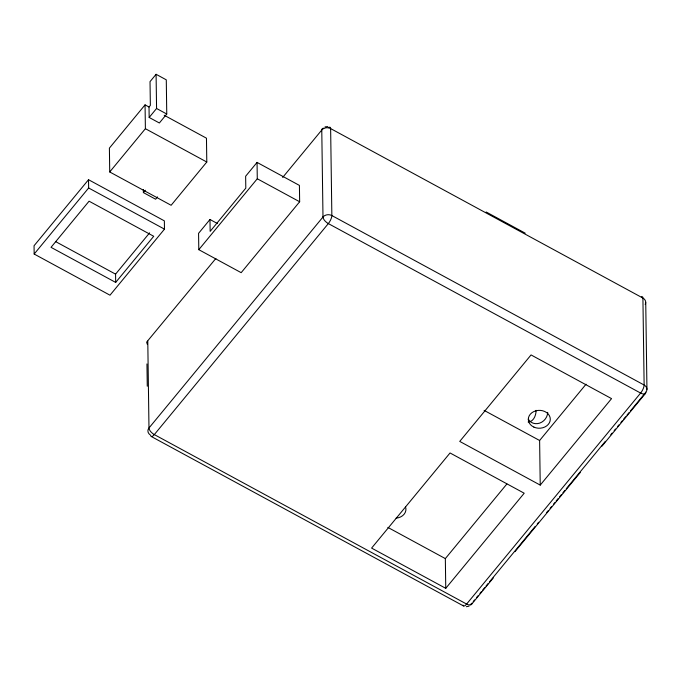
<?xml version="1.0" encoding="UTF-8"?>
<svg xmlns="http://www.w3.org/2000/svg" width="681" height="681" viewBox="0 0 681 681"><rect width="100%" height="100%" fill="white"/><g stroke="black" fill="none" stroke-linecap="round" stroke-linejoin="round"><path stroke-width="1.02" d="M536.092 410.345C536.126 415.129 533.734 421.777 528.133 422.007M156.085 74.297L150.024 81.643L150.356 105.393L149.02 107.019L149.165 117.455L159.363 122.989L166.76 114.016L166.283 79.83L156.085 74.297L156.57 108.483L149.165 117.455M149.02 107.019L145.062 104.865L109.394 148.117L109.726 171.961L171.127 205.279L206.794 162.027L206.462 138.192L164.215 115.259M88.53 179.707L34.05 245.756L34.169 254.039L109.999 295.196L164.479 229.139L164.359 220.857L88.53 179.707L88.641 187.982L34.169 254.039M109.726 171.961L145.393 128.7L145.062 104.865M157.532 196.911L155.617 199.227L143.393 192.587L145.3 190.271M115.676 282.419L153.727 236.281L89.075 201.193L51.024 247.331L115.676 282.419L115.566 274.145L149.607 232.859M209.978 219.486L198.571 233.328L198.801 249.68L241.168 272.672L299.649 201.763L299.419 185.411L257.052 162.41L245.637 176.251L245.807 188.143L210.148 231.378L209.978 219.486L217.35 223.487M198.801 249.68L257.282 178.771L257.052 162.41M215.886 258.431L146.866 341.853A5.303 2.358 16.4 0 0 146.679 342.305L147.292 344.271M282.658 177.46L321.772 130.028A6.384 3.056 39.5 0 1 323.688 128.207M540.237 485.102L611.555 398.623L531.052 354.929L459.735 441.407L540.237 485.102L539.616 440.496L586.043 384.212M445.757 588.333L524.2 493.214L450.047 452.967L371.605 548.094L445.757 588.333L445.34 558.599L506.877 483.978M473.201 601.587L474.555 599.952M476.572 597.501L477.926 595.866M479.943 593.406L481.297 591.772M482.642 590.138L484.668 587.686M486.013 586.052L488.039 583.6M489.392 581.957L535.249 526.345M537.275 523.893L538.62 522.259M546.715 512.444L548.069 510.81M550.086 508.358L551.44 506.724M553.466 504.263L554.811 502.629M556.156 500.995L558.182 498.543M559.535 496.909L561.553 494.457M562.906 492.814L564.924 490.363M566.277 488.728L605.392 441.297M610.789 434.75L612.142 433.116M614.16 430.664L615.513 429.03M617.539 426.57L618.884 424.935M620.91 422.484L622.255 420.849M623.609 419.215L625.626 416.763M626.98 415.121L628.997 412.669M630.351 411.035L645.86 392.222A6.384 5.193 -0.8 0 0 644.132 385.029L642.915 298.057A6.384 2.111 -61.5 0 0 641.562 296.771M471.499 604.387L493.248 578.016M515.006 551.644L580.255 472.512M602.004 446.14L645.511 393.388M469.047 606.184L466.315 606.703M325.041 126.87L327.808 126.589M486.166 211.987L525.204 233.174M156.57 108.483L166.76 114.016M257.282 178.771L299.649 201.763M145.393 128.7L206.794 162.027M88.641 187.982L164.479 229.139M484.097 410.371L539.616 440.496M55.527 241.559L115.566 274.145M387.872 527.409L445.34 558.599M151.318 436.521L463.403 605.886M147.786 341.096L148.977 428A6.384 5.193 -0.8 0 0 150.246 434.921M645.733 302.424L646.95 389.387M146.951 363.935L147.266 386.229M143.342 189.48L143.393 192.587M405.476 506.741A10.845 8.819 -0.8 0 1 396.07 518.147M547.72 412.371A11.032 9.892 -50.7 0 1 539.718 423.105A11.032 9.892 -50.7 0 1 528.252 419.113M328.565 127.679A6.384 2.111 -61.5 0 1 330.634 128.581L642.915 298.057A6.384 5.193 -0.8 0 1 645.205 304.424M645.86 392.222A6.384 3.056 39.5 0 1 640.617 393.065L328.336 223.589A6.384 3.056 39.5 0 1 322.99 217.001L321.772 130.028A6.384 5.193 -0.8 0 1 330.634 128.581L331.851 215.545A6.384 2.111 -61.5 0 1 328.336 223.589L154.323 434.589A6.384 2.111 -61.5 0 1 150.731 435.508M470.171 604.617A6.384 5.193 -0.8 0 0 471.856 603.221A6.384 3.056 39.5 0 1 466.613 604.064A6.384 2.111 -61.5 0 1 463.037 605.179M322.99 217.001L148.977 428A6.384 3.056 39.5 0 0 154.323 434.589L466.613 604.064L640.617 393.065A6.384 2.111 -61.5 0 0 644.132 385.029L331.851 215.545A6.384 5.193 -0.8 0 0 322.99 217.001M533.87 427.089A10.99 8.938 -0.8 0 0 550.299 419.19A10.99 8.938 -0.8 0 0 533.751 411.605A10.99 8.938 -0.8 0 0 533.87 427.089"/></g></svg>
